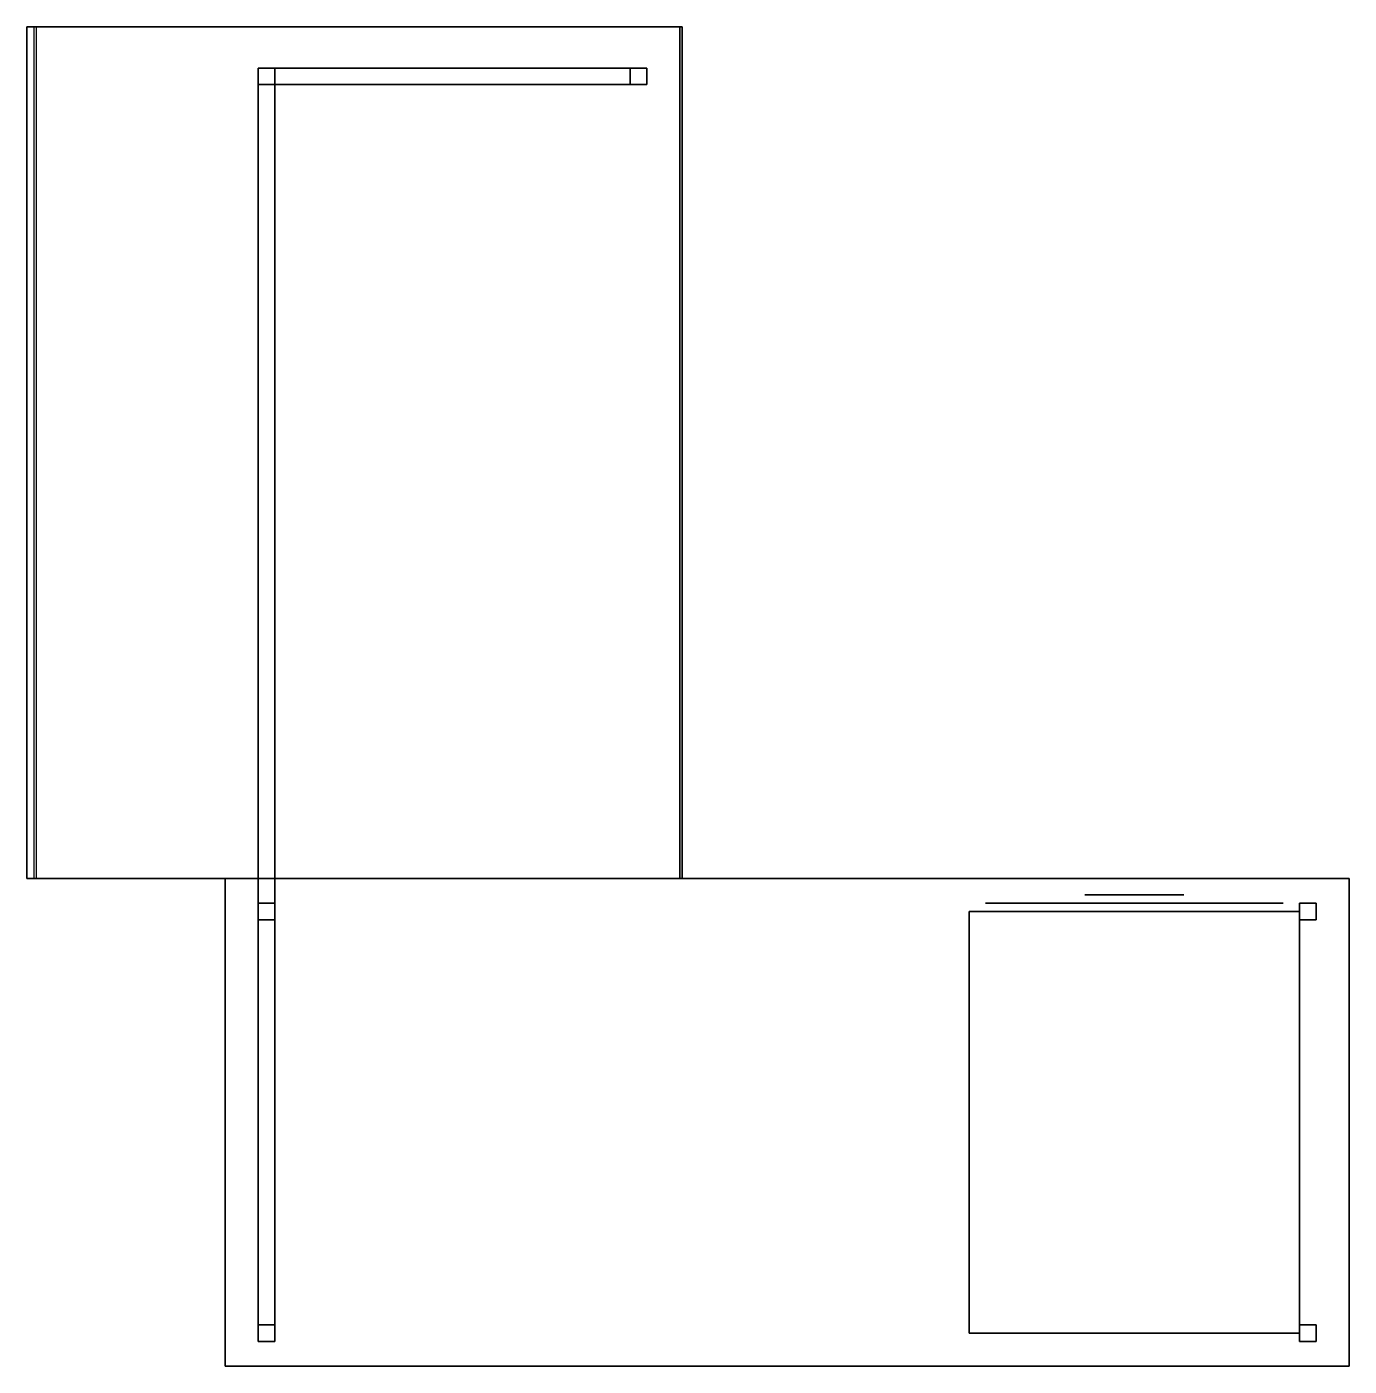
# Model space of a CAD drawing. Extents: x 0 to 2.03, y 0 to 2.06.
import ezdxf

# ---------------------------------------------------------------- set-up
doc = ezdxf.new("R2010")
doc.units = 0
doc.header["$LTSCALE"] = 48
doc.layers.get('0').update_dxf_attribs({"linetype": 'CONTINUOUS'})

msp = doc.modelspace()

# ---------------------------------------------------------------- linework, layer by layer
at = {"color": 0, "linetype": 'BYBLOCK'}
for points in [[(1.0033, 2.0574, 0.6096), (1.0033, 2.0574, 0.635), (0, 2.0574, 0.635), (0, 2.0574, 0.6096)], [(1.0033, 0.7493, 0.635), (0, 0.7493, 0.635), (0, 2.0574, 0.635), (1.0033, 2.0574, 0.635)], [(0, 0.7493, 0.635), (0, 2.0574, 0.635), (0, 2.0574, 0.6096), (0, 0.7493, 0.6096)], [(1.0033, 0.7493, 0.6096), (1.0033, 0.7493, 0.635), (1.0033, 2.0574, 0.635), (1.0033, 2.0574, 0.6096)], [(1.0033, 0.7493, 0.6096), (1.0033, 0.7493, 0.635), (0, 0.7493, 0.635), (0, 0.7493, 0.6096)], [(2.032, 0.7493, 0.7366), (2.032, 0, 0.7366), (0.3048, 0, 0.7366), (0.3048, 0.7493, 0.7366)], [(0.3048, 0.7493, 0.7112), (0.3048, 0.7493, 0.7366), (0.3048, 0, 0.7366), (0.3048, 0, 0.7112)], [(2.032, 0.7493, 0.7112), (2.032, 0.7493, 0.7366), (0.3048, 0.7493, 0.7366), (0.3048, 0.7493, 0.7112)], [(1.0033, 0.7493, 0.635), (1.0033, 0.7493, 0.7112), (0.3048, 0.7493, 0.7112), (0.3048, 0.7493, 0.635)], [(2.032, 0.7493, 0.7112), (2.032, 0.7493, 0.7366), (2.032, 0, 0.7366), (2.032, 0, 0.7112)], [(1.9304, 0.7112, 0.127), (1.9304, 0.7112, 0.3048), (1.4732, 0.7112, 0.3048), (1.4732, 0.7112, 0.127)], [(1.9304, 0.7112, 0.3302), (1.9304, 0.7112, 0.508), (1.4732, 0.7112, 0.508), (1.4732, 0.7112, 0.3302)], [(1.9304, 0.7112, 0.5334), (1.9304, 0.7112, 0.6858), (1.4732, 0.7112, 0.6858), (1.4732, 0.7112, 0.5334)], [(1.9558, 0.6985, 0.7112), (1.4478, 0.6985, 0.7112), (1.4478, 0.6985, 0.1016), (1.9558, 0.6985, 0.1016)], [(1.4478, 0.6985, 0.7112), (1.4478, 0.0508, 0.7112), (1.4478, 0.0508, 0.1016), (1.4478, 0.6985, 0.1016)], [(1.9558, 0.0508, 0.7112), (1.9558, 0.6985, 0.7112), (1.9558, 0.6985, 0.1016), (1.9558, 0.0508, 0.1016)], [(1.9558, 0.0508, 0.7112), (1.9558, 0.0508, 0.1016), (1.4478, 0.0508, 0.1016), (1.4478, 0.0508, 0.7112)], [(2.032, 0, 0.7366), (0.3048, 0, 0.7366), (0.3048, 0, 0.7112), (2.032, 0, 0.7112)]]:
    msp.add_3dface(points, dxfattribs=at)
at = {"color": 7, "linetype": 'BYBLOCK'}
for points in [[(0.0147, 0.7493, 0.8001), (0.0147, 2.0574, 0.8001), (0.0108, 2.0574, 0.775), (0.0108, 0.7493, 0.775)], [(1.0033, 2.0574, 0.635), (1.0072, 2.0574, 0.6601), (0.0147, 2.0574, 0.8001), (0.0108, 2.0574, 0.775)], [(1.0072, 0.7493, 0.6601), (0.0147, 0.7493, 0.8001), (0.0147, 2.0574, 0.8001), (1.0072, 2.0574, 0.6601)], [(1.0033, 0.7493, 0.635), (1.0072, 0.7493, 0.6601), (1.0072, 2.0574, 0.6601), (1.0033, 2.0574, 0.635)], [(0.381, 1.9939, 0.6096), (0.3556, 1.9939, 0.6096), (0.3556, 1.9939), (0.381, 1.9939)], [(0.3556, 1.9685, 0.6096), (0.3556, 1.9939, 0.6096), (0.3556, 1.9939), (0.3556, 1.9685)], [(0.381, 1.9939, 0.1397), (0.381, 1.9939, 0.1143), (0.9271, 1.9939, 0.1143), (0.9271, 1.9939, 0.1397)], [(0.381, 1.9685, 0.1397), (0.381, 1.9939, 0.1397), (0.9271, 1.9939, 0.1397), (0.9271, 1.9685, 0.1397)], [(0.381, 1.9685, 0.1143), (0.381, 1.9939, 0.1143), (0.9271, 1.9939, 0.1143), (0.9271, 1.9685, 0.1143)], [(0.381, 1.9685, 0.6096), (0.381, 1.9939, 0.6096), (0.381, 1.9939), (0.381, 1.9685)], [(0.9271, 1.9685, 0.6096), (0.9271, 1.9939, 0.6096), (0.9271, 1.9939), (0.9271, 1.9685)], [(0.9525, 1.9939, 0.6096), (0.9271, 1.9939, 0.6096), (0.9271, 1.9939), (0.9525, 1.9939)], [(0.9525, 1.9685, 0.6096), (0.9525, 1.9939, 0.6096), (0.9525, 1.9939), (0.9525, 1.9685)], [(0.381, 1.9685), (0.381, 1.9685, 0.6096), (0.3556, 1.9685, 0.6096), (0.3556, 1.9685)], [(0.381, 0.7112, 0.1143), (0.3556, 0.7112, 0.1143), (0.3556, 1.9685, 0.1143), (0.381, 1.9685, 0.1143)], [(0.381, 0.7112, 0.1397), (0.3556, 0.7112, 0.1397), (0.3556, 1.9685, 0.1397), (0.381, 1.9685, 0.1397)], [(0.3556, 0.7112, 0.1397), (0.3556, 0.7112, 0.1143), (0.3556, 1.9685, 0.1143), (0.3556, 1.9685, 0.1397)], [(0.9271, 1.9685, 0.1397), (0.381, 1.9685, 0.1397), (0.381, 1.9685, 0.1143), (0.9271, 1.9685, 0.1143)], [(0.381, 1.9685, 0.1397), (0.381, 0.7112, 0.1397), (0.381, 0.7112, 0.1143), (0.381, 1.9685, 0.1143)], [(0.9525, 1.9685), (0.9525, 1.9685, 0.6096), (0.9271, 1.9685, 0.6096), (0.9271, 1.9685)], [(1.0033, 0.7493, 0.635), (1.0072, 0.7493, 0.6601), (0.0147, 0.7493, 0.8001), (0.0108, 0.7493, 0.775)], [(1.778, 0.7239, 0.254), (1.778, 0.7239, 0.2794), (1.6256, 0.7239, 0.2794), (1.6256, 0.7239, 0.254)], [(1.778, 0.7239, 0.4572), (1.778, 0.7239, 0.4826), (1.6256, 0.7239, 0.4826), (1.6256, 0.7239, 0.4572)], [(1.778, 0.7239, 0.635), (1.778, 0.7239, 0.6604), (1.6256, 0.7239, 0.6604), (1.6256, 0.7239, 0.635)], [(0.3556, 0.7112, 0.7112), (0.3556, 0.6858, 0.7112), (0.3556, 0.6858), (0.3556, 0.7112)], [(0.381, 0.7112, 0.7112), (0.3556, 0.7112, 0.7112), (0.3556, 0.7112), (0.381, 0.7112)], [(0.381, 0.7112), (0.381, 0.7112, 0.7112), (0.381, 0.6858, 0.7112), (0.381, 0.6858)], [(1.9812, 0.7112, 0.7112), (1.9558, 0.7112, 0.7112), (1.9558, 0.7112), (1.9812, 0.7112)], [(1.9558, 0.7112, 0.7112), (1.9558, 0.6858, 0.7112), (1.9558, 0.6858), (1.9558, 0.7112)], [(1.9812, 0.7112), (1.9812, 0.7112, 0.7112), (1.9812, 0.6858, 0.7112), (1.9812, 0.6858)], [(0.381, 0.6858, 0.7112), (0.3556, 0.6858, 0.7112), (0.3556, 0.6858), (0.381, 0.6858)], [(0.381, 0.0635, 0.1143), (0.3556, 0.0635, 0.1143), (0.3556, 0.6858, 0.1143), (0.381, 0.6858, 0.1143)], [(0.381, 0.0635, 0.1397), (0.3556, 0.0635, 0.1397), (0.3556, 0.6858, 0.1397), (0.381, 0.6858, 0.1397)], [(0.3556, 0.0635, 0.1397), (0.3556, 0.0635, 0.1143), (0.3556, 0.6858, 0.1143), (0.3556, 0.6858, 0.1397)], [(0.381, 0.6858, 0.1397), (0.381, 0.0635, 0.1397), (0.381, 0.0635, 0.1143), (0.381, 0.6858, 0.1143)], [(1.9812, 0.6858, 0.7112), (1.9558, 0.6858, 0.7112), (1.9558, 0.6858), (1.9812, 0.6858)], [(0.381, 0.0635, 0.7112), (0.3556, 0.0635, 0.7112), (0.3556, 0.0635), (0.381, 0.0635)], [(0.3556, 0.0635, 0.7112), (0.3556, 0.0381, 0.7112), (0.3556, 0.0381), (0.3556, 0.0635)], [(0.381, 0.0635), (0.381, 0.0635, 0.7112), (0.381, 0.0381, 0.7112), (0.381, 0.0381)], [(1.9558, 0.0635, 0.7112), (1.9558, 0.0381, 0.7112), (1.9558, 0.0381), (1.9558, 0.0635)], [(1.9812, 0.0635, 0.7112), (1.9558, 0.0635, 0.7112), (1.9558, 0.0635), (1.9812, 0.0635)], [(1.9812, 0.0635), (1.9812, 0.0635, 0.7112), (1.9812, 0.0381, 0.7112), (1.9812, 0.0381)], [(0.381, 0.0381, 0.7112), (0.3556, 0.0381, 0.7112), (0.3556, 0.0381), (0.381, 0.0381)], [(1.9812, 0.0381, 0.7112), (1.9558, 0.0381, 0.7112), (1.9558, 0.0381), (1.9812, 0.0381)]]:
    msp.add_3dface(points, dxfattribs=at)

doc.saveas('drawing.dxf')
